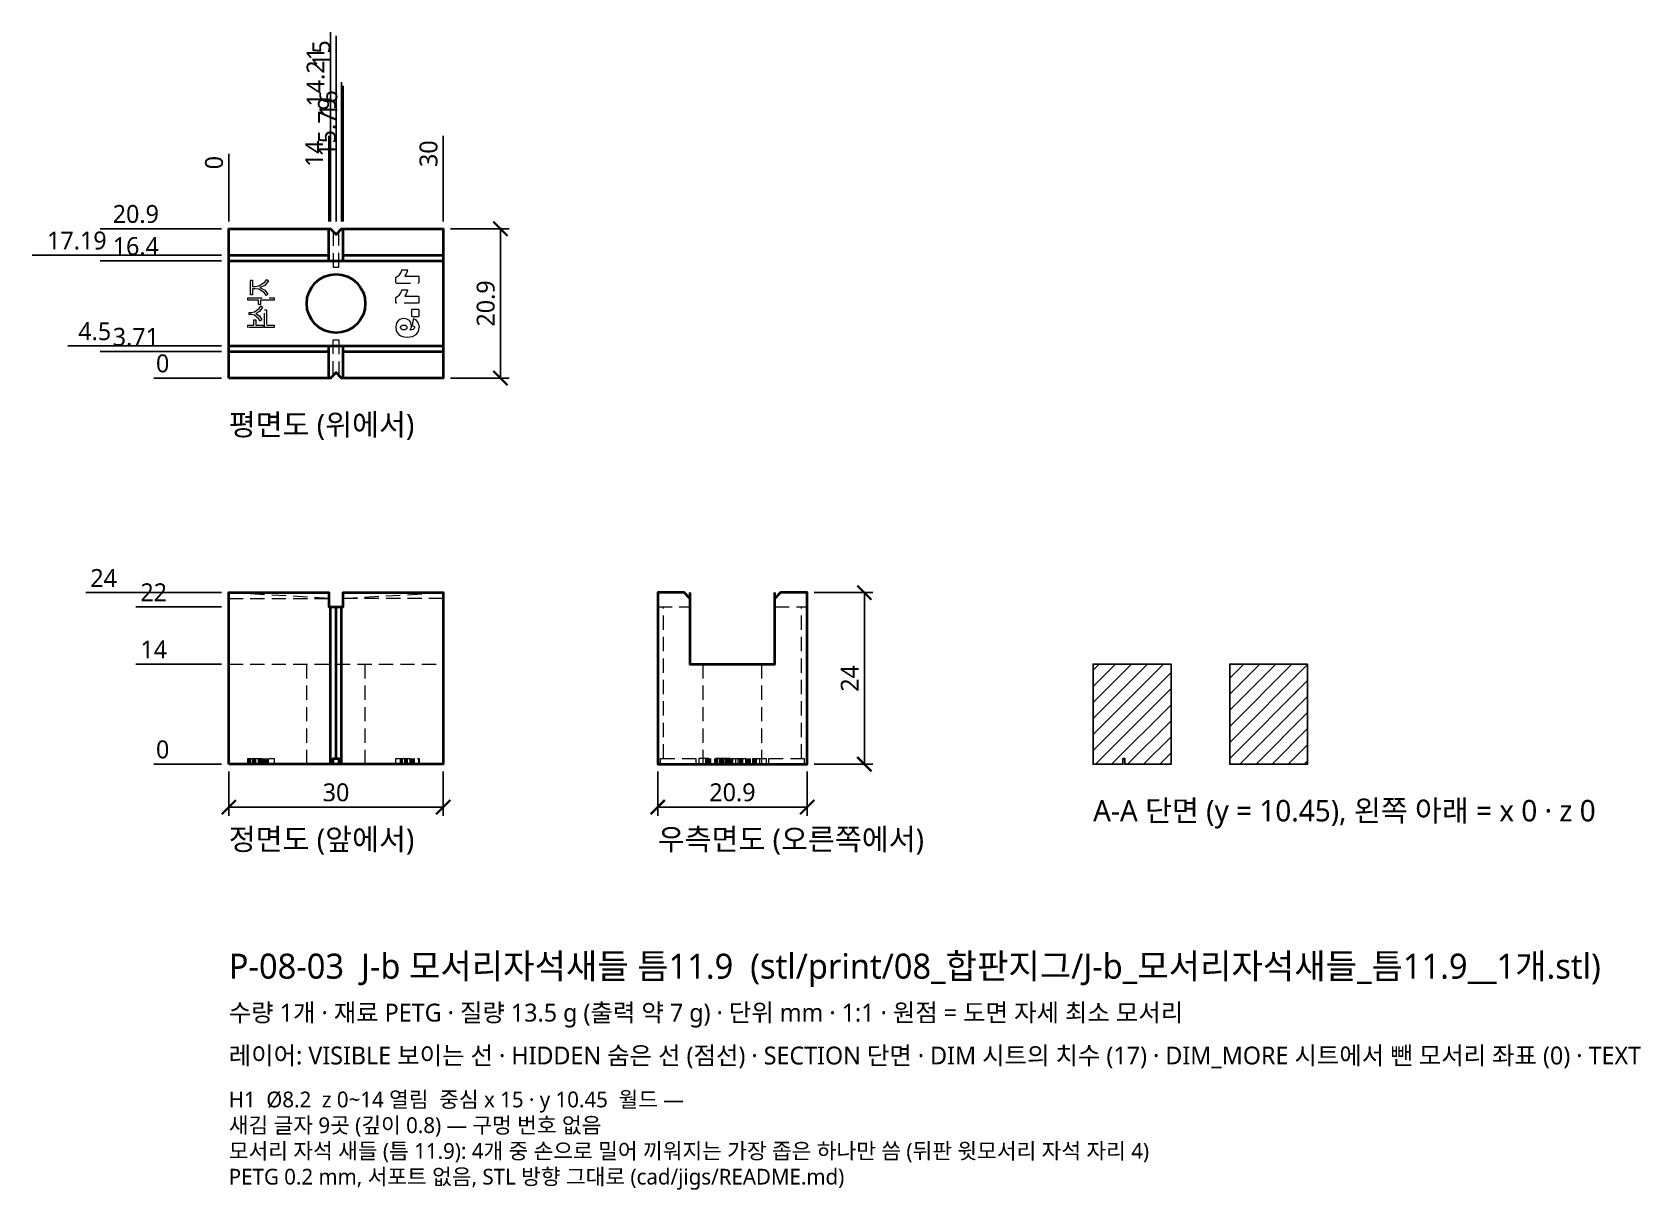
# Model space of a CAD drawing. Header units: millimetres. Extents: x -28 to 198, y -60 to 102.
import ezdxf

# ---------------------------------------------------------------- set-up
doc = ezdxf.new("R2010")
doc.units = ezdxf.units.MM
doc.linetypes.add('HIDDEN', pattern=[3, 2, -1])
for name, color, linetype, lineweight in [('DIM', 4, 'CONTINUOUS', 13), ('HIDDEN', 8, 'HIDDEN', 18), ('SECTION', 5, 'CONTINUOUS', 25), ('TEXT', 7, 'CONTINUOUS', 18), ('VISIBLE', 7, 'CONTINUOUS', 35)]:
    doc.layers.add(name, color=color, linetype=linetype, lineweight=lineweight)
doc.styles.add('KR', font='malgun.ttf')
doc.dimstyles.new('TOCCATA', dxfattribs={"dimtxt": 2.5, "dimasz": 2, "dimexe": 1.2, "dimexo": 1, "dimgap": 0.8, "dimtad": 1, "dimdsep": 46, "dimtxsty": 'KR', "dimblk": 'ARCHTICK', "dimcen": 2.5, "dimazin": 3, "dimtfac": 0.5, "dimtmove": 2, "dimatfit": 3})

# ---------------------------------------------------------------- blocks, each defined once
blk = doc.blocks.new('_ARCHTICK')
at = {"color": 0, "linetype": 'BYBLOCK', "const_width": 0.15}
blk.add_lwpolyline([(-0.5, -0.5), (0.5, 0.5)], dxfattribs=at)
blk = doc.blocks.new('*D7')
for p, q in [((14.21, 85.9), (14.21, 102.4)), ((14.21, 81.9), (14.21, 85.9)), ((14.21, 75.9), (14.21, 81.9))]:
    blk.add_line(p, q)
at = {"layer": 'Defpoints'}
for p in [(14.21, 89.9), (14.21, 74.9), (0, 54)]:
    blk.add_point(p, dxfattribs=at)
at = {"layer": 'DIM', "insert": (12.16, 96.15), "char_height": 2.5, "attachment_point": 5, "rotation": 90, "style": 'KR'}
blk.add_mtext('14.21', dxfattribs=at)
blk = doc.blocks.new('*D8')
for p, q in [((15, 92.9), (15, 101.9)), ((15, 88.9), (15, 92.9)), ((15, 75.9), (15, 88.9))]:
    blk.add_line(p, q)
at = {"layer": 'Defpoints'}
for p in [(15, 96.9), (15, 74.9), (0, 54)]:
    blk.add_point(p, dxfattribs=at)
at = {"layer": 'DIM', "insert": (12.95, 99.4), "char_height": 2.5, "attachment_point": 5, "rotation": 90, "style": 'KR'}
blk.add_mtext('15', dxfattribs=at)

msp = doc.modelspace()

# ---------------------------------------------------------------- hatches: boundary and pattern name
at = {"layer": 'SECTION'}
h = msp.add_hatch(dxfattribs=at)
h.set_pattern_fill('ANSI31', scale=0.5)
h.paths.add_polyline_path([(125.055, 0.8), (125.325, 0.8), (125.325, 0), (131.8, 0), (131.8, 14), (120.9, 14), (120.9, 0), (125.055, 0)])
h.paths.add_polyline_path([(150.9, 14), (140, 14), (140, 0), (150.9, 0)])

# ---------------------------------------------------------------- linework, layer by layer
at = {"layer": 'HIDDEN'}
for points in [[(14.6, 74.505), (14.6, 69.55), (15.4, 69.55), (15.4, 74.505)], [(3.051, 65.66), (3.051, 67.688), (3.32, 67.688), (3.32, 66.84), (3.698, 66.84), (4.191, 66.893), (5.043, 67.414), (5.324, 67.806), (5.562, 67.596), (5.029, 66.976), (4.358, 66.672), (5.025, 66.317), (5.475, 65.748), (5.235, 65.555), (4.985, 65.926), (4.189, 66.452), (3.69, 66.508), (3.32, 66.508), (3.32, 65.66), (3.051, 65.66)], [(23.44, 67.309), (23.423, 67.313), (23.403, 67.326), (23.39, 67.345), (23.386, 67.362), (23.386, 68.065), (23.39, 68.082), (23.412, 68.109), (23.669, 68.266), (23.874, 68.467), (24.046, 68.739), (24.205, 69.128), (24.223, 69.143), (24.245, 69.151), (24.942, 69.151), (24.964, 69.144), (24.982, 69.129), (24.993, 69.108), (24.996, 69.085), (24.901, 68.802), (24.804, 68.58), (24.69, 68.381), (24.615, 68.274), (26.509, 68.273), (26.531, 68.266), (26.553, 68.247), (26.563, 68.219), (26.563, 67.362), (26.559, 67.345), (26.546, 67.326), (26.526, 67.313), (26.509, 67.309)], [(26.509, 64.507), (23.434, 64.508), (23.412, 64.517), (23.399, 64.529), (23.386, 64.561), (23.387, 65.27), (23.396, 65.291), (23.412, 65.308), (23.669, 65.465), (23.874, 65.665), (24.046, 65.938), (24.198, 66.317), (24.218, 66.339), (24.245, 66.349), (24.948, 66.348), (24.964, 66.342), (24.982, 66.328), (24.993, 66.307), (24.996, 66.284), (24.901, 66.001), (24.804, 65.779), (24.69, 65.579), (24.615, 65.472), (26.509, 65.472), (26.531, 65.465), (26.553, 65.445), (26.563, 65.418), (26.563, 64.561), (26.556, 64.539), (26.546, 64.524), (26.526, 64.511), (26.509, 64.507)], [(23.44, 67.309), (26.509, 67.309)], [(23.44, 67.309), (26.509, 67.309)], [(2.664, 64.908), (2.664, 65.227), (6.336, 65.227), (6.336, 64.908), (4.425, 64.908), (4.425, 64.311), (4.155, 64.311), (4.155, 64.908), (2.664, 64.908)], [(2.837, 62.883), (2.837, 63.207), (3.194, 63.207), (3.615, 63.258), (4.264, 63.757), (4.47, 64.131), (4.719, 63.933), (4.301, 63.307), (3.761, 63.035), (4.286, 62.705), (4.614, 62.174), (4.362, 61.985), (4.214, 62.303), (3.605, 62.822), (3.182, 62.883), (2.837, 62.883)], [(5.013, 61.094), (5.013, 63.539), (5.277, 63.539), (5.277, 61.413), (6.336, 61.413), (6.336, 61.094), (5.013, 61.094)], [(25.661, 62.625), (25.643, 62.629), (25.624, 62.642), (25.611, 62.661), (25.607, 62.678), (25.607, 63.582), (25.611, 63.599), (25.624, 63.619), (25.643, 63.632), (25.661, 63.636), (26.509, 63.636), (26.531, 63.629), (26.55, 63.614), (26.563, 63.582), (26.563, 62.678), (26.559, 62.661), (26.546, 62.642), (26.526, 62.629), (26.509, 62.625)], [(26.509, 64.507), (26.429, 64.507)], [(2.664, 61.098), (2.664, 61.418), (3.492, 61.418), (3.492, 62.165), (3.761, 62.165), (3.761, 61.418), (4.82, 61.418), (4.82, 61.098), (2.664, 61.098)], [(26.593, 61.431), (26.527, 61.691), (26.417, 61.893), (26.271, 62.054), (26.076, 62.186), (25.848, 62.28), (25.824, 62.283), (25.797, 62.274), (25.78, 62.257), (25.77, 62.236), (25.664, 61.386), (25.674, 61.359), (25.696, 61.34), (25.846, 61.294), (25.926, 61.239), (25.967, 61.173), (25.98, 61.094), (25.938, 60.945), (25.808, 60.831), (25.593, 60.764), (25.355, 60.734), (25.387, 60.771), (25.483, 60.933), (25.543, 61.121), (25.562, 61.332), (25.483, 61.728), (25.257, 62.052), (24.917, 62.271), (24.488, 62.346), (24.186, 62.309), (23.917, 62.199), (23.682, 62.016), (23.517, 61.78), (23.42, 61.493), (23.386, 61.132), (23.426, 60.71), (23.545, 60.385), (23.763, 60.116), (24.069, 59.917), (24.473, 59.791), (24.985, 59.749), (25.706, 59.837), (26.214, 60.105), (26.516, 60.539), (26.614, 61.099)], [(24.027, 61.107), (24.053, 61.234), (24.131, 61.337), (24.266, 61.407), (24.467, 61.433), (24.671, 61.406), (24.813, 61.332), (24.896, 61.225), (24.924, 61.094), (24.897, 60.958), (24.816, 60.848), (24.68, 60.772), (24.487, 60.745), (24.289, 60.773), (24.145, 60.854), (24.057, 60.97), (24.027, 61.107)], [(25.661, 62.625), (26.509, 62.625)], [(25.661, 62.625), (26.509, 62.625)], [(26.593, 61.431), (26.614, 61.099)], [(26.593, 61.431), (26.614, 61.099)], [(14.6, 54.395), (14.6, 59.35), (15.4, 59.35), (15.4, 54.395)], [(0, 23.2), (14, 23.2), (0, 24)], [(30, 23.2), (16, 23.2), (30, 24)], [(60, 22), (64.5, 22)], [(60.8, 0.8), (60.8, 22)], [(76.4, 22), (80.9, 22)], [(80.1, 0.8), (80.1, 22)], [(0, 14), (30, 14)], [(10.9, 0), (10.9, 14)], [(19.1, 0), (19.1, 14)], [(66.354, 0), (66.354, 14)], [(74.546, 0), (74.546, 14)], [(2.664, 0), (2.664, 0.8), (6.336, 0.8), (6.336, 0)], [(2.837, 0), (2.837, 0.8)], [(3.051, 0), (3.051, 0.8)], [(3.32, 0), (3.32, 0.8)], [(3.492, 0), (3.492, 0.8)], [(3.605, 0), (3.605, 0.8)], [(3.615, 0), (3.615, 0.8)], [(3.761, 0), (3.761, 0.8)], [(4.155, 0), (4.155, 0.8)], [(4.189, 0), (4.189, 0.8)], [(4.191, 0), (4.191, 0.8)], [(4.214, 0), (4.214, 0.8)], [(4.264, 0), (4.264, 0.8)], [(4.286, 0), (4.286, 0.8)], [(4.301, 0), (4.301, 0.8)], [(4.358, 0), (4.358, 0.8)], [(4.362, 0), (4.362, 0.8)], [(4.425, 0), (4.425, 0.8)], [(4.47, 0), (4.47, 0.8)], [(4.614, 0), (4.614, 0.8)], [(4.719, 0), (4.719, 0.8)], [(4.82, 0), (4.82, 0.8)], [(4.985, 0), (4.985, 0.8)], [(5.013, 0), (5.013, 0.8)], [(5.025, 0), (5.025, 0.8)], [(5.029, 0), (5.029, 0.8)], [(5.043, 0), (5.043, 0.8)], [(5.235, 0), (5.235, 0.8)], [(5.277, 0), (5.277, 0.8)], [(5.324, 0), (5.324, 0.8)], [(5.475, 0), (5.475, 0.8)], [(5.562, 0), (5.562, 0.8)], [(23.386, 0), (23.386, 0.8), (26.614, 0.8), (26.614, 0)], [(24.027, 0), (24.027, 0.8)], [(24.053, 0), (24.053, 0.8)], [(24.057, 0), (24.057, 0.8)], [(24.131, 0), (24.131, 0.8)], [(24.145, 0), (24.145, 0.8)], [(24.266, 0), (24.266, 0.8)], [(24.289, 0), (24.289, 0.8)], [(24.615, 0), (24.615, 0.8)], [(24.671, 0), (24.671, 0.8)], [(24.68, 0), (24.68, 0.8)], [(24.813, 0), (24.813, 0.8)], [(24.816, 0), (24.816, 0.8)], [(24.896, 0), (24.896, 0.8)], [(24.924, 0), (24.924, 0.8)], [(24.996, 0), (24.996, 0.8)], [(25.355, 0), (25.355, 0.8)], [(25.562, 0), (25.562, 0.8)], [(25.607, 0), (25.607, 0.8)], [(25.664, 0), (25.664, 0.8)], [(25.808, 0), (25.808, 0.8)], [(25.926, 0), (25.926, 0.8)], [(25.938, 0), (25.938, 0.8)], [(25.967, 0), (25.967, 0.8)], [(25.98, 0), (25.98, 0.8)], [(26.563, 0), (26.563, 0.8)], [(60.395, 0), (60.395, 0.8), (65.35, 0.8), (65.35, 0)], [(70.131, 0), (70.131, 0.8), (65.749, 0.8), (65.749, 0)], [(66.734, 0), (66.734, 0.8)], [(66.745, 0), (66.745, 0.8)], [(66.772, 0), (66.772, 0.8)], [(66.831, 0), (66.831, 0.8)], [(66.848, 0), (66.848, 0.8)], [(66.854, 0), (66.854, 0.8)], [(66.945, 0), (66.945, 0.8)], [(66.958, 0), (66.958, 0.8)], [(66.97, 0), (66.97, 0.8)], [(67.094, 0), (67.094, 0.8)], [(67.098, 0), (67.098, 0.8)], [(67.107, 0), (67.107, 0.8)], [(67.173, 0), (67.173, 0.8)], [(67.225, 0), (67.225, 0.8)], [(67.234, 0), (67.234, 0.8)], [(67.239, 0), (67.239, 0.8)], [(67.332, 0), (67.332, 0.8)], [(67.337, 0), (67.337, 0.8)], [(67.407, 0), (67.407, 0.8)], [(67.413, 0), (67.413, 0.8)], [(67.418, 0), (67.418, 0.8)], [(67.433, 0), (67.433, 0.8)], [(67.985, 0), (67.985, 0.8)], [(68.165, 0), (68.165, 0.8)], [(68.174, 0), (68.174, 0.8)], [(68.283, 0), (68.283, 0.8)], [(68.303, 0), (68.303, 0.8)], [(68.346, 0), (68.346, 0.8)], [(68.624, -0.001), (68.625, 0.802)], [(68.705, 0), (68.705, 0.8)], [(68.822, 0), (68.822, 0.8)], [(68.883, 0), (68.883, 0.8)], [(69.035, 0), (69.035, 0.8)], [(69.207, 0), (69.207, 0.8)], [(69.258, 0), (69.258, 0.8)], [(69.307, 0), (69.307, 0.8)], [(69.539, 0), (69.539, 0.8)], [(69.636, 0), (69.636, 0.8)], [(69.757, 0), (69.757, 0.8)], [(69.933, 0), (69.933, 0.8)], [(70.311, 0), (70.311, 0.8), (75.151, 0.8), (75.151, 0)], [(70.507, -0.001), (70.507, 0.803)], [(70.908, 0), (70.908, 0.8)], [(71.227, 0), (71.227, 0.8)], [(71.472, 0), (71.472, 0.8)], [(71.555, 0), (71.555, 0.8)], [(71.66, 0), (71.66, 0.8)], [(71.748, 0), (71.748, 0.8)], [(71.926, 0), (71.926, 0.8)], [(72.317, 0), (72.317, 0.8)], [(72.349, 0), (72.349, 0.8)], [(72.452, 0), (72.452, 0.8)], [(72.508, 0), (72.508, 0.8)], [(72.672, 0), (72.672, 0.8)], [(72.84, 0), (72.84, 0.8)], [(72.893, 0), (72.893, 0.8)], [(72.976, 0), (72.976, 0.8)], [(73.308, -0.002), (73.309, 0.803)], [(73.414, 0), (73.414, 0.8)], [(73.596, 0), (73.596, 0.8)], [(73.688, 0), (73.688, 0.8)], [(73.806, 0), (73.806, 0.8)], [(74.274, 0), (74.274, 0.8)], [(75.55, 0), (75.55, 0.8), (80.505, 0.8), (80.505, 0)]]:
    msp.add_lwpolyline(points, dxfattribs=at)
at = {"layer": 'SECTION'}
for points in [[(125.055, 0.8), (125.325, 0.8), (125.325, 0), (131.8, 0), (131.8, 14), (120.9, 14), (120.9, 0), (125.055, 0)], [(150.9, 14), (140, 14), (140, 0), (150.9, 0)]]:
    msp.add_lwpolyline(points, close=True, dxfattribs=at)
at = {"layer": 'VISIBLE'}
for points in [[(0, 54), (0, 74.9), (14.21, 74.9), (15, 74.1), (15.79, 74.9), (30, 74.9), (30, 54), (15.79, 54), (15, 54.8), (14.21, 54), (0, 54)], [(14, 70.4), (14, 74.9)], [(16, 70.4), (16, 74.9)], [(0, 71.19), (14, 71.19)], [(0, 70.4), (30, 70.4)], [(16, 71.19), (30, 71.19)], [(0, 58.5), (30, 58.5)], [(0, 57.71), (14, 57.71)], [(14, 54), (14, 58.5)], [(16, 54), (16, 58.5)], [(16, 57.71), (30, 57.71)], [(0, 0), (0, 24), (14, 24), (14, 22), (16, 22), (16, 24), (30, 24), (30, 0), (0, 0)], [(64.5, 23.2), (63.71, 24), (60, 24), (60, 0), (80.9, 0), (80.9, 24), (77.19, 24), (76.4, 23.2)], [(64.5, 24), (64.5, 14), (76.4, 14), (76.4, 24)], [(14.21, 0), (14.21, 22)], [(15, 0.8), (15, 22)], [(15.79, 0), (15.79, 22)], [(14.6, 0), (14.6, 0.8), (15.4, 0.8), (15.4, 0)]]:
    msp.add_lwpolyline(points, dxfattribs=at)
msp.add_circle((15, 64.45), 4.1, dxfattribs=at)

# ---------------------------------------------------------------- texts
at = {"layer": 'TEXT', "style": 'KR'}
for s, height, p in [('평면도 (위에서)', 3, (0, 46)), ('A-A 단면 (y = 10.45), 왼쪽 아래 = x 0 · z 0', 3, (120.9, -8)), ('정면도 (앞에서)', 3, (0, -12)), ('우측면도 (오른쪽에서)', 3, (60, -12)), ('P-08-03  J-b 모서리자석새들 틈11.9  (stl/print/08_합판지그/J-b_모서리자석새들_틈11.9__1개.stl)', 3.5, (0, -30)), ('수량 1개 · 재료 PETG · 질량 13.5 g (출력 약 7 g) · 단위 mm · 1:1 · 원점 = 도면 자세 최소 모서리', 2.5, (0, -36)), ('레이어: VISIBLE 보이는 선 · HIDDEN 숨은 선 (점선) · SECTION 단면 · DIM 시트의 치수 (17) · DIM_MORE 시트에서 뺀 모서리 좌표 (0) · TEXT', 2.5, (0, -42)), ('H1  Ø8.2  z 0~14 열림  중심 x 15 · y 10.45  월드 —', 2.2, (0, -48)), ('새김 글자 9곳 (깊이 0.8) — 구멍 번호 없음', 2.2, (0, -51.6)), ('모서리 자석 새들 (틈 11.9): 4개 중 손으로 밀어 끼워지는 가장 좁은 하나만 씀 (뒤판 윗모서리 자석 자리 4)', 2.2, (0, -55.2)), ('PETG 0.2 mm, 서포트 없음, STL 방향 그대로 (cad/jigs/README.md)', 2.2, (0, -58.8))]:
    msp.add_text(s, height=height, dxfattribs=at).set_placement(p)

# ---------------------------------------------------------------- dimensions: what is measured, and where the dimension line sits
at = {"layer": 'DIM'}
for feature_location, offset, picture, middle in [((14.21, 74.9), (0, 15), '*D7', (12.16, 96.15)), ((15, 74.9), (0, 22), '*D8', (12.95, 99.4))]:
    dim = msp.add_ordinate_dim(feature_location=feature_location, offset=offset, dtype=1, origin=(0, 54), dimstyle='TOCCATA', dxfattribs=at)
    dim.commit()
    dim.dimension.update_dxf_attribs({"geometry": picture, "text_midpoint": middle})
for feature_location, offset, dtype, origin in [((15.79, 74.9), (0, 8), 1, (0, 54)), ((16, 74.9), (0, 15), 1, (0, 54)), ((14, 74.9), (0, 8), 1, (0, 54)), ((30, 74.9), (0, 8), 1, (0, 54)), ((0, 74.899999619), (0, 8), 1, (0, 54)), ((0, 74.9), (-8, 0), 0, (0, 54)), ((0, 71.19), (-15, 0), 0, (0, 54)), ((0, 70.4), (-8, 0), 0, (0, 54)), ((0, 58.5), (-15, 0), 0, (0, 54)), ((0, 57.71), (-8, 0), 0, (0, 54)), ((0, 54), (-8, 0), 0, (0, 54)), ((0, 24), (-15, 0), 0, (0, 0)), ((0, 22), (-8, 0), 0, (0, 0)), ((0, 14), (-8, 0), 0, (0, 0)), ((0, 0), (-8, 0), 0, (0, 0))]:
    msp.add_ordinate_dim(feature_location=feature_location, offset=offset, dtype=dtype, origin=origin, dimstyle='TOCCATA', dxfattribs=at).render()
for base, p1, p2 in [((38, 54), (30, 54), (30, 74.9)), ((88.9, 0), (80.9, 0), (80.9, 24))]:
    msp.add_linear_dim(base=base, p1=p1, p2=p2, angle=90, dimstyle='TOCCATA', dxfattribs=at).render()
for base, p1, p2 in [((0, -6), (0, 0), (30, 0)), ((60, -6), (60, 0), (80.9, 0))]:
    msp.add_linear_dim(base=base, p1=p1, p2=p2, dimstyle='TOCCATA', dxfattribs=at).render()

doc.saveas('drawing.dxf')
